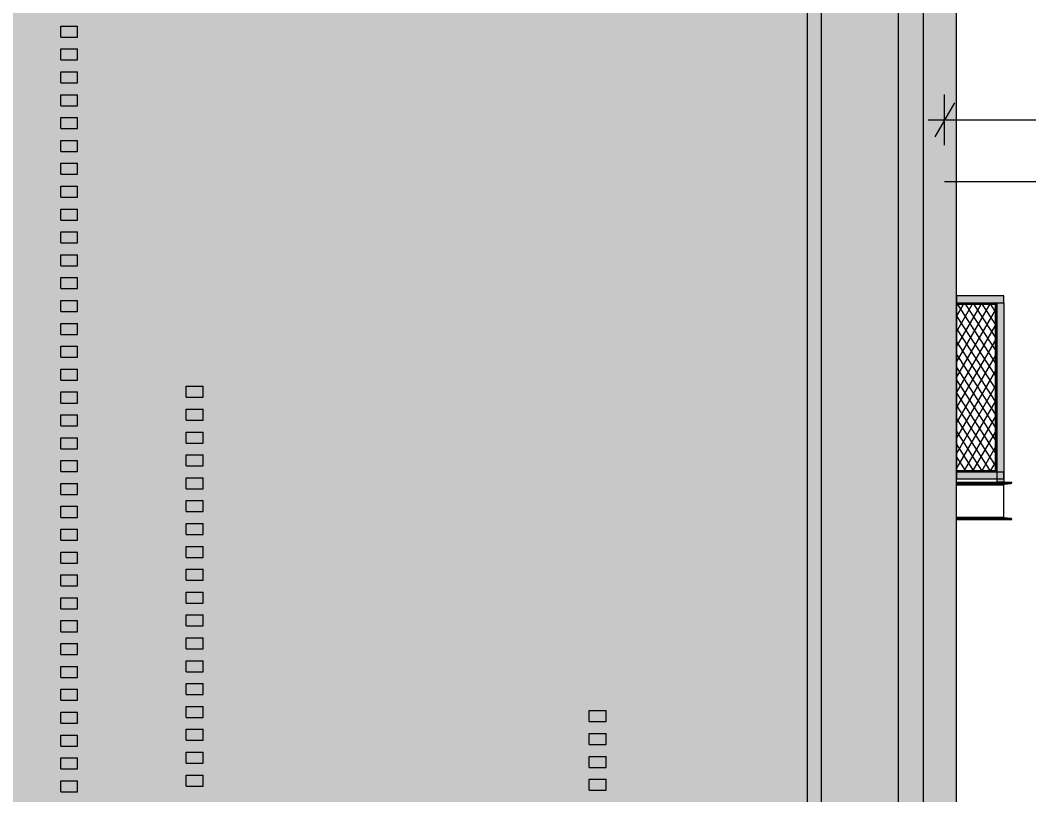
# Model space of a CAD drawing. Header units: millimetres. Extents: x 476571643 to 477489869, y 4620928210 to 4621294454.
# Drawn here: x 477415380 to 477421337, y 4621037681 to 4621042254 of the extents above; entities that cross this region are included whole.
import ezdxf

# ---------------------------------------------------------------- set-up
doc = ezdxf.new("R2010")
doc.units = ezdxf.units.MM
doc.header["$MEASUREMENT"] = 0
for name, color, linetype, lineweight in [('0_Pen_No__250_Pen_No__255', 255, 'Continuous', 0), ('0_Pen_No__250_Pen_No__7', 7, 'Continuous', 0), ('New_2D Drafting - General_Pen_No__30_Pen_No__9_Pen_No__9_Pen_No__255', 255, 'Continuous', 0), ('New_2D Drafting - General_Pen_No__30_Pen_No__9_Pen_No__9_Pen_No__7', 7, 'Continuous', 0), ('New_2D Drafting - General_Pen_No__4', 7, 'Continuous', 0), ('New_2D Drafting - General_Pen_No__7', 7, 'Continuous', 0), ('New_Structural - Bearing_Pen_No__1', 1, 'Continuous', 0), ('New_Structural - Bearing_Pen_No__250', 7, 'Continuous', 0), ('Structural - Bearing_Pen_No__7', 7, 'Continuous', 0), ('zoma_Pen_No__1', 1, 'Continuous', 0)]:
    doc.layers.add(name, color=color, linetype=linetype, lineweight=lineweight)
doc.layers.add('New_2D Drafting - General_Pen_No__30_Pen_No__9_Pen_No__9_Pen_No__254', color=7, linetype='Continuous', lineweight=0, true_color=0xcccccc)
doc.layers.add('zoma', color=7, linetype='Continuous')
doc.styles.add('GENERATED_STYLE_2', font='arial.ttf')
doc.linetypes.add('Break', pattern='A,0,[1,a-5 saxl бѓ’бѓђбѓ¦бѓ”бѓ‘бѓ”бѓ‘бѓ\x98_1.Shx,S=15.679026,R=0,X=0,Y=0],-1975.557214,0', length=1975.557214)
doc.dimstyles.new('GENERATED_STYLE__5', dxfattribs={"dimtxt": 300, "dimasz": 152, "dimexe": 0.18, "dimexo": 3, "dimgap": 0.09, "dimtad": 1, "dimtih": 1, "dimtoh": 1, "dimlfac": 0.001, "dimzin": 0, "dimdsep": 46, "dimtxsty": 'GENERATED_STYLE_2', "dimblk": 'ARROWHEAD_2', "dimblk1": 'ARROWHEAD_2', "dimblk2": 'ARROWHEAD_2', "dimcen": 0.09, "dimclrd": 1, "dimclre": 1, "dimclrt": 1, "dimadec": 0, "dimazin": 0, "dimtfac": 1, "dimtdec": 4, "dimtmove": 0, "dimatfit": 3, "dimfxl": 1, "dimtolj": 1, "dimtzin": 0, "dimarcsym": 0})

# ---------------------------------------------------------------- blocks, each defined once
blk = doc.blocks.new('*D1729', base_point=(476844527.1, 4621385791))
at = {"layer": 'zoma_Pen_No__1', "color": 1, "linetype": 'Continuous', "lineweight": 0, "transparency": 16777216}
for p, q in [((477420839.6, 4621041515.4), (477420839.6, 4621041815.4)), ((477429508.9, 4621041515.4), (477429508.9, 4621041815.4)), ((477420897.3, 4621041765.4), (477420781.8, 4621041565.4)), ((477429451.1, 4621041565.4), (477429566.6, 4621041765.4)), ((477420741.8, 4621041665.4), (477420839.6, 4621041665.4)), ((477420839.6, 4621041665.4), (477429508.9, 4621041665.4)), ((477429508.9, 4621041665.4), (477429606.7, 4621041665.4))]:
    blk.add_line(p, q, dxfattribs=at)
at = {"layer": 'zoma_Pen_No__1', "color": 1, "lineweight": 0, "transparency": 16777216, "insert": (477424661.3, 4621041725.4), "char_height": 300, "attachment_point": 7, "style": 'GENERATED_STYLE_2'}
blk.add_mtext('\\A1;{\\pql;\\fArial CYR|b0|i0|c204|p34;12.79}', dxfattribs=at)
blk = doc.blocks.new('ARROWHEAD_2')
at = {"color": 0, "linetype": 'Continuous', "lineweight": 0}
for p, q in [((-0.378, -0.655), (0.378, 0.655)), ((0, 0), (-1, 0))]:
    blk.add_line(p, q, dxfattribs=at)

msp = doc.modelspace()

# ---------------------------------------------------------------- hatches: boundary and pattern name
at = {"layer": '0_Pen_No__250_Pen_No__255', "linetype": 'Continuous', "lineweight": 0, "true_color": 0x3f3f3f}
msp.add_hatch(color=250, dxfattribs=at).paths.add_polyline_path([(477420029.743, 4621033081.454), (477420029.743, 4621044388.623), (477420109.912, 4621044388.623), (477420110.215, 4621033081.453)])
at = {"layer": 'New_2D Drafting - General_Pen_No__30_Pen_No__9_Pen_No__9_Pen_No__254', "linetype": 'Continuous', "lineweight": 0, "true_color": 0xcccccc}
h = msp.add_hatch(dxfattribs=at)
h.set_pattern_fill('BRICK___RUNNING_BOND', color=254, style=0, pattern_type=2)
h.set_pattern_definition([(0, (477413739.56, 4621041395.33), (0, 66.64), []), (90, (477413739.56, 4621041395.33), (-244.8, 0), [66.64, -66.64]), (90, (477413861.96, 4621041461.97), (-244.8, 0), [66.64, -66.64])])
h.paths.add_polyline_path([(477403139.987, 4621036386.105), (477403139.987, 4621033186.115), (477420834.96, 4621033186.115), (477420839.514, 4621033186.772), (477420839.514, 4621035816.115), (477420909.569, 4621035816.115), (477420909.562, 4621045926.117), (477420909.911, 4621045926.117), (477420909.911, 4621046385.708), (477403139.988, 4621046385.712)])
h.paths.add_polyline_path([(477410439.128, 4621038886.115), (477412039.561, 4621038886.115), (477412039.561, 4621037286.115), (477410439.128, 4621037286.115)], flags=0)
h.paths.add_polyline_path([(477410439.128, 4621042086.115), (477412039.561, 4621042086.115), (477412039.561, 4621040486.115), (477410439.128, 4621040486.115)], flags=0)
h.paths.add_polyline_path([(477410439.561, 4621034086.115), (477412039.561, 4621034086.115), (477412039.561, 4621035686.115), (477410439.561, 4621035686.115)], flags=0)
h.paths.add_polyline_path([(477412039.561, 4621043686.115), (477412039.561, 4621045286.115), (477410439.562, 4621045286.115), (477410439.562, 4621043686.115)], flags=0)
at = {"layer": 'New_2D Drafting - General_Pen_No__30_Pen_No__9_Pen_No__9_Pen_No__255', "linetype": 'Continuous', "lineweight": 0}
for points in [[(477420564.56, 4621033147.148), (477420714.56, 4621033168.765), (477420714.56, 4621045686.141), (477420564.56, 4621045686.141)], [(477421189.557, 4621040626.117), (477420909.891, 4621040626.117), (477420909.891, 4621040586.117), (477421189.557, 4621040586.117)], [(477421139.551, 4621040576.117), (477420909.891, 4621040576.117), (477420909.891, 4621040586.117), (477421149.551, 4621040586.117)], [(477421139.551, 4621039596.115), (477421149.551, 4621039586.115), (477421149.551, 4621040586.117), (477421139.551, 4621040576.117)], [(477421189.557, 4621039526.115), (477421149.551, 4621039526.115), (477421149.551, 4621040586.117), (477421189.557, 4621040586.117)], [(477421149.92, 4621039586.115), (477420909.891, 4621039586.115), (477420909.891, 4621039596.115), (477421139.92, 4621039596.115)], [(477421189.557, 4621039586.115), (477420909.891, 4621039586.115), (477420909.891, 4621039546.115), (477421189.557, 4621039546.115)]]:
    msp.add_hatch(color=255, dxfattribs=at).paths.add_polyline_path(points)
at = {"layer": 'New_2D Drafting - General_Pen_No__7', "linetype": 'Continuous', "lineweight": 0}
h = msp.add_hatch(dxfattribs=at)
h.set_pattern_fill('BATT_INSULATION', style=0, pattern_type=2)
h.set_pattern_definition([(60, (476844527.15, 4621385791.044), (-38.9711432, 22.5), []), (122.8330945, (476844527.15, 4621385791.044), (36.8060797, 18.75), [])])
h.paths.add_polyline_path([(477420909.891, 4621039596.115), (477421139.551, 4621039596.115), (477421139.551, 4621040576.117), (477420909.891, 4621040576.117)])

# ---------------------------------------------------------------- linework, layer by layer
at = {"layer": '0_Pen_No__250_Pen_No__7', "color": 7, "linetype": 'Continuous', "lineweight": 0, "flags": 128}
msp.add_lwpolyline([(477420029.743, 4621033081.454), (477420029.743, 4621044388.623), (477420109.912, 4621044388.623), (477420110.215, 4621033081.453)], close=True, dxfattribs=at)
at = {"layer": 'New_2D Drafting - General_Pen_No__30_Pen_No__9_Pen_No__9_Pen_No__7', "color": 7, "linetype": 'Continuous', "lineweight": 0, "flags": 128}
for points in [[(477403139.987, 4621036386.105), (477403139.987, 4621033186.115), (477420834.96, 4621033186.115), (477420839.514, 4621033186.772), (477420839.514, 4621035816.115), (477420909.569, 4621035816.115), (477420909.562, 4621045926.117), (477420909.911, 4621045926.117), (477420909.911, 4621046385.708), (477403139.988, 4621046385.712)], [(477420564.56, 4621033147.148), (477420714.56, 4621033168.765), (477420714.56, 4621045686.141), (477420564.56, 4621045686.141)], [(477421189.557, 4621040626.117), (477420909.891, 4621040626.117), (477420909.891, 4621040586.117), (477421189.557, 4621040586.117)], [(477421139.551, 4621040576.117), (477420909.891, 4621040576.117), (477420909.891, 4621040586.117), (477421149.551, 4621040586.117)], [(477421139.551, 4621039596.115), (477421149.551, 4621039586.115), (477421149.551, 4621040586.117), (477421139.551, 4621040576.117)], [(477421189.557, 4621039526.115), (477421149.551, 4621039526.115), (477421149.551, 4621040586.117), (477421189.557, 4621040586.117)], [(477421149.92, 4621039586.115), (477420909.891, 4621039586.115), (477420909.891, 4621039596.115), (477421139.92, 4621039596.115)], [(477421189.557, 4621039586.115), (477420909.891, 4621039586.115), (477420909.891, 4621039546.115), (477421189.557, 4621039546.115)]]:
    msp.add_lwpolyline(points, close=True, dxfattribs=at)
at = {"layer": 'New_2D Drafting - General_Pen_No__4', "color": 7, "linetype": 'Continuous', "lineweight": 0, "flags": 128}
msp.add_lwpolyline([(477420909.891, 4621039596.115), (477421139.551, 4621039596.115), (477421139.551, 4621040576.117), (477420909.891, 4621040576.117)], close=True, dxfattribs=at)
at = {"layer": 'New_Structural - Bearing_Pen_No__1', "color": 1, "linetype": 'Break', "lineweight": 0}
msp.add_line((477420839.576, 4621041301.682), (477429508.85, 4621041301.682), dxfattribs=at)
at = {"layer": 'New_Structural - Bearing_Pen_No__250', "color": 7, "linetype": 'Continuous', "lineweight": 0}
for p, q in [((477415619.056, 4621042218.991), (477415719.056, 4621042218.991)), ((477415619.056, 4621042153.991), (477415619.056, 4621042218.991)), ((477415719.056, 4621042153.991), (477415719.056, 4621042218.991)), ((477415619.056, 4621042153.991), (477415719.056, 4621042153.991)), ((477415619.056, 4621042083.991), (477415719.056, 4621042083.991)), ((477415619.056, 4621042018.991), (477415619.056, 4621042083.991)), ((477415719.056, 4621042018.991), (477415719.056, 4621042083.991)), ((477415619.056, 4621042018.991), (477415719.056, 4621042018.991)), ((477415619.056, 4621041948.991), (477415719.056, 4621041948.991)), ((477415619.056, 4621041883.991), (477415619.056, 4621041948.991)), ((477415719.056, 4621041883.991), (477415719.056, 4621041948.991)), ((477415619.056, 4621041883.991), (477415719.056, 4621041883.991)), ((477415619.056, 4621041813.991), (477415719.056, 4621041813.991)), ((477415619.056, 4621041748.991), (477415619.056, 4621041813.991)), ((477415719.056, 4621041748.991), (477415719.056, 4621041813.991)), ((477415619.056, 4621041748.991), (477415719.056, 4621041748.991)), ((477415619.056, 4621041678.991), (477415719.056, 4621041678.991)), ((477415619.056, 4621041613.991), (477415619.056, 4621041678.991)), ((477415719.056, 4621041613.991), (477415719.056, 4621041678.991)), ((477415619.056, 4621041613.991), (477415719.056, 4621041613.991)), ((477415619.056, 4621041543.991), (477415719.056, 4621041543.991)), ((477415619.056, 4621041478.991), (477415619.056, 4621041543.991)), ((477415719.056, 4621041478.991), (477415719.056, 4621041543.991)), ((477415619.056, 4621041478.991), (477415719.056, 4621041478.991)), ((477415619.056, 4621041408.991), (477415719.056, 4621041408.991)), ((477415619.056, 4621041343.991), (477415619.056, 4621041408.991)), ((477415719.056, 4621041343.991), (477415719.056, 4621041408.991)), ((477415619.056, 4621041343.991), (477415719.056, 4621041343.991)), ((477415619.056, 4621041273.991), (477415719.056, 4621041273.991)), ((477415619.056, 4621041208.991), (477415619.056, 4621041273.991)), ((477415719.056, 4621041208.991), (477415719.056, 4621041273.991)), ((477415619.056, 4621041208.991), (477415719.056, 4621041208.991)), ((477415619.056, 4621041138.991), (477415719.056, 4621041138.991)), ((477415619.056, 4621041073.991), (477415619.056, 4621041138.991)), ((477415719.056, 4621041073.991), (477415719.056, 4621041138.991)), ((477415619.056, 4621041073.991), (477415719.056, 4621041073.991)), ((477415619.056, 4621041003.991), (477415719.056, 4621041003.991)), ((477415619.056, 4621040938.991), (477415619.056, 4621041003.991)), ((477415719.056, 4621040938.991), (477415719.056, 4621041003.991)), ((477415619.056, 4621040938.991), (477415719.056, 4621040938.991)), ((477415619.056, 4621040868.991), (477415719.056, 4621040868.991)), ((477415619.056, 4621040803.991), (477415619.056, 4621040868.991)), ((477415719.056, 4621040803.991), (477415719.056, 4621040868.991)), ((477415619.056, 4621040803.991), (477415719.056, 4621040803.991)), ((477415619.056, 4621040733.991), (477415719.056, 4621040733.991)), ((477415619.056, 4621040668.991), (477415619.056, 4621040733.991)), ((477415719.056, 4621040668.991), (477415719.056, 4621040733.991)), ((477415619.056, 4621040668.991), (477415719.056, 4621040668.991)), ((477415619.056, 4621040598.991), (477415719.056, 4621040598.991)), ((477415619.056, 4621040533.991), (477415619.056, 4621040598.991)), ((477415719.056, 4621040533.991), (477415719.056, 4621040598.991)), ((477415619.056, 4621040533.991), (477415719.056, 4621040533.991)), ((477415619.056, 4621040463.991), (477415719.056, 4621040463.991)), ((477415619.056, 4621040398.991), (477415619.056, 4621040463.991)), ((477415719.056, 4621040398.991), (477415719.056, 4621040463.991)), ((477415619.056, 4621040398.991), (477415719.056, 4621040398.991)), ((477415619.056, 4621040328.991), (477415719.056, 4621040328.991)), ((477415619.056, 4621040263.991), (477415619.056, 4621040328.991)), ((477415719.056, 4621040263.991), (477415719.056, 4621040328.991)), ((477415619.056, 4621040263.991), (477415719.056, 4621040263.991)), ((477415619.056, 4621040193.991), (477415719.056, 4621040193.991)), ((477415619.056, 4621040128.991), (477415619.056, 4621040193.991)), ((477415719.056, 4621040128.991), (477415719.056, 4621040193.991)), ((477415619.056, 4621040128.991), (477415719.056, 4621040128.991)), ((477416359.577, 4621040092.732), (477416459.577, 4621040092.732)), ((477416359.577, 4621040027.732), (477416359.577, 4621040092.732)), ((477416459.577, 4621040027.732), (477416459.577, 4621040092.732)), ((477415619.056, 4621040058.991), (477415719.056, 4621040058.991)), ((477415619.056, 4621039993.991), (477415619.056, 4621040058.991)), ((477415719.056, 4621039993.991), (477415719.056, 4621040058.991)), ((477416359.577, 4621040027.732), (477416459.577, 4621040027.732)), ((477415619.056, 4621039993.991), (477415719.056, 4621039993.991)), ((477416359.577, 4621039957.732), (477416459.577, 4621039957.732)), ((477416359.577, 4621039892.732), (477416359.577, 4621039957.732)), ((477416459.577, 4621039892.732), (477416459.577, 4621039957.732)), ((477415619.056, 4621039923.991), (477415719.056, 4621039923.991)), ((477415619.056, 4621039858.991), (477415619.056, 4621039923.991)), ((477415719.056, 4621039858.991), (477415719.056, 4621039923.991)), ((477415619.056, 4621039858.991), (477415719.056, 4621039858.991)), ((477416359.577, 4621039892.732), (477416459.577, 4621039892.732)), ((477415619.056, 4621039788.991), (477415719.056, 4621039788.991)), ((477415619.056, 4621039723.991), (477415619.056, 4621039788.991)), ((477415719.056, 4621039723.991), (477415719.056, 4621039788.991)), ((477416359.577, 4621039822.732), (477416459.577, 4621039822.732)), ((477416359.577, 4621039757.732), (477416359.577, 4621039822.732)), ((477416459.577, 4621039757.732), (477416459.577, 4621039822.732)), ((477415619.056, 4621039723.991), (477415719.056, 4621039723.991)), ((477416359.577, 4621039757.732), (477416459.577, 4621039757.732)), ((477416359.577, 4621039687.732), (477416459.577, 4621039687.732)), ((477416359.577, 4621039622.732), (477416359.577, 4621039687.732)), ((477416459.577, 4621039622.732), (477416459.577, 4621039687.732)), ((477415619.056, 4621039653.991), (477415719.056, 4621039653.991)), ((477415619.056, 4621039588.991), (477415619.056, 4621039653.991)), ((477415719.056, 4621039588.991), (477415719.056, 4621039653.991)), ((477416359.577, 4621039622.732), (477416459.577, 4621039622.732)), ((477415619.056, 4621039588.991), (477415719.056, 4621039588.991)), ((477416359.577, 4621039552.732), (477416459.577, 4621039552.732)), ((477416359.577, 4621039487.732), (477416359.577, 4621039552.732)), ((477416459.577, 4621039487.732), (477416459.577, 4621039552.732)), ((477415619.056, 4621039518.991), (477415719.056, 4621039518.991)), ((477415619.056, 4621039453.991), (477415619.056, 4621039518.991)), ((477415719.056, 4621039453.991), (477415719.056, 4621039518.991)), ((477416359.577, 4621039487.732), (477416459.577, 4621039487.732)), ((477415619.056, 4621039453.991), (477415719.056, 4621039453.991)), ((477415619.056, 4621039383.991), (477415719.056, 4621039383.991)), ((477415619.056, 4621039318.991), (477415619.056, 4621039383.991)), ((477415719.056, 4621039318.991), (477415719.056, 4621039383.991)), ((477416359.577, 4621039417.732), (477416459.577, 4621039417.732)), ((477416359.577, 4621039352.732), (477416359.577, 4621039417.732)), ((477416459.577, 4621039352.732), (477416459.577, 4621039417.732)), ((477415619.056, 4621039318.991), (477415719.056, 4621039318.991)), ((477416359.577, 4621039352.732), (477416459.577, 4621039352.732)), ((477415619.056, 4621039248.991), (477415719.056, 4621039248.991)), ((477415619.056, 4621039183.991), (477415619.056, 4621039248.991)), ((477415719.056, 4621039183.991), (477415719.056, 4621039248.991)), ((477416359.577, 4621039282.732), (477416459.577, 4621039282.732)), ((477416359.577, 4621039217.732), (477416359.577, 4621039282.732)), ((477416459.577, 4621039217.732), (477416459.577, 4621039282.732)), ((477415619.056, 4621039183.991), (477415719.056, 4621039183.991)), ((477416359.577, 4621039217.732), (477416459.577, 4621039217.732)), ((477416359.577, 4621039147.732), (477416459.577, 4621039147.732)), ((477416359.577, 4621039082.732), (477416359.577, 4621039147.732)), ((477416459.577, 4621039082.732), (477416459.577, 4621039147.732)), ((477415619.056, 4621039113.991), (477415719.056, 4621039113.991)), ((477415619.056, 4621039048.991), (477415619.056, 4621039113.991)), ((477415719.056, 4621039048.991), (477415719.056, 4621039113.991)), ((477416359.577, 4621039082.732), (477416459.577, 4621039082.732)), ((477415619.056, 4621039048.991), (477415719.056, 4621039048.991)), ((477416359.577, 4621039012.732), (477416459.577, 4621039012.732)), ((477416359.577, 4621038947.732), (477416359.577, 4621039012.732)), ((477416459.577, 4621038947.732), (477416459.577, 4621039012.732)), ((477415619.056, 4621038978.991), (477415719.056, 4621038978.991)), ((477415619.056, 4621038913.991), (477415619.056, 4621038978.991)), ((477415719.056, 4621038913.991), (477415719.056, 4621038978.991)), ((477416359.577, 4621038947.732), (477416459.577, 4621038947.732)), ((477415619.056, 4621038913.991), (477415719.056, 4621038913.991)), ((477415619.056, 4621038843.991), (477415719.056, 4621038843.991)), ((477415619.056, 4621038778.991), (477415619.056, 4621038843.991)), ((477415719.056, 4621038778.991), (477415719.056, 4621038843.991)), ((477416359.577, 4621038877.732), (477416459.577, 4621038877.732)), ((477416359.577, 4621038812.732), (477416359.577, 4621038877.732)), ((477416459.577, 4621038812.732), (477416459.577, 4621038877.732)), ((477415619.056, 4621038778.991), (477415719.056, 4621038778.991)), ((477416359.577, 4621038812.732), (477416459.577, 4621038812.732)), ((477415619.056, 4621038708.991), (477415719.056, 4621038708.991)), ((477415619.056, 4621038643.991), (477415619.056, 4621038708.991)), ((477415719.056, 4621038643.991), (477415719.056, 4621038708.991)), ((477416359.577, 4621038742.732), (477416459.577, 4621038742.732)), ((477416359.577, 4621038677.732), (477416359.577, 4621038742.732)), ((477416459.577, 4621038677.732), (477416459.577, 4621038742.732)), ((477416359.577, 4621038677.732), (477416459.577, 4621038677.732)), ((477415619.056, 4621038643.991), (477415719.056, 4621038643.991)), ((477416359.577, 4621038607.732), (477416459.577, 4621038607.732)), ((477416359.577, 4621038542.732), (477416359.577, 4621038607.732)), ((477416459.577, 4621038542.732), (477416459.577, 4621038607.732)), ((477415619.056, 4621038573.991), (477415719.056, 4621038573.991)), ((477415619.056, 4621038508.991), (477415619.056, 4621038573.991)), ((477415719.056, 4621038508.991), (477415719.056, 4621038573.991)), ((477416359.577, 4621038542.732), (477416459.577, 4621038542.732)), ((477415619.056, 4621038508.991), (477415719.056, 4621038508.991)), ((477416359.577, 4621038472.732), (477416459.577, 4621038472.732)), ((477416359.577, 4621038407.732), (477416359.577, 4621038472.732)), ((477416459.577, 4621038407.732), (477416459.577, 4621038472.732)), ((477415619.056, 4621038438.991), (477415719.056, 4621038438.991)), ((477415619.056, 4621038373.991), (477415619.056, 4621038438.991)), ((477415719.056, 4621038373.991), (477415719.056, 4621038438.991)), ((477416359.577, 4621038407.732), (477416459.577, 4621038407.732)), ((477415619.056, 4621038373.991), (477415719.056, 4621038373.991)), ((477415619.056, 4621038303.991), (477415719.056, 4621038303.991)), ((477415619.056, 4621038238.991), (477415619.056, 4621038303.991)), ((477415719.056, 4621038238.991), (477415719.056, 4621038303.991)), ((477416359.577, 4621038337.732), (477416459.577, 4621038337.732)), ((477416359.577, 4621038272.732), (477416359.577, 4621038337.732)), ((477416459.577, 4621038272.732), (477416459.577, 4621038337.732)), ((477415619.056, 4621038238.991), (477415719.056, 4621038238.991)), ((477416359.577, 4621038272.732), (477416459.577, 4621038272.732)), ((477416359.577, 4621038202.732), (477416459.577, 4621038202.732)), ((477416359.577, 4621038137.732), (477416359.577, 4621038202.732)), ((477416459.577, 4621038137.732), (477416459.577, 4621038202.732)), ((477418740.575, 4621038177.856), (477418840.575, 4621038177.856)), ((477418740.575, 4621038112.856), (477418740.575, 4621038177.856)), ((477418840.575, 4621038112.856), (477418840.575, 4621038177.856)), ((477415619.056, 4621038168.991), (477415719.056, 4621038168.991)), ((477415619.056, 4621038103.991), (477415619.056, 4621038168.991)), ((477415719.056, 4621038103.991), (477415719.056, 4621038168.991)), ((477416359.577, 4621038137.732), (477416459.577, 4621038137.732)), ((477418740.575, 4621038112.856), (477418840.575, 4621038112.856)), ((477415619.056, 4621038103.991), (477415719.056, 4621038103.991)), ((477416359.577, 4621038067.732), (477416459.577, 4621038067.732)), ((477416359.577, 4621038002.732), (477416359.577, 4621038067.732)), ((477416459.577, 4621038002.732), (477416459.577, 4621038067.732)), ((477415619.056, 4621038033.991), (477415719.056, 4621038033.991)), ((477415619.056, 4621037968.991), (477415619.056, 4621038033.991)), ((477415719.056, 4621037968.991), (477415719.056, 4621038033.991)), ((477416359.577, 4621038002.732), (477416459.577, 4621038002.732)), ((477418740.575, 4621038042.856), (477418840.575, 4621038042.856)), ((477418740.575, 4621037977.856), (477418740.575, 4621038042.856)), ((477418840.575, 4621037977.856), (477418840.575, 4621038042.856)), ((477415619.056, 4621037968.991), (477415719.056, 4621037968.991)), ((477416359.577, 4621037932.732), (477416459.577, 4621037932.732)), ((477416359.577, 4621037867.732), (477416359.577, 4621037932.732)), ((477416459.577, 4621037867.732), (477416459.577, 4621037932.732)), ((477418740.575, 4621037977.856), (477418840.575, 4621037977.856)), ((477415619.056, 4621037898.991), (477415719.056, 4621037898.991)), ((477415619.056, 4621037833.991), (477415619.056, 4621037898.991)), ((477415719.056, 4621037833.991), (477415719.056, 4621037898.991)), ((477418740.575, 4621037907.856), (477418840.575, 4621037907.856)), ((477418740.575, 4621037842.856), (477418740.575, 4621037907.856)), ((477418840.575, 4621037842.856), (477418840.575, 4621037907.856)), ((477415619.056, 4621037833.991), (477415719.056, 4621037833.991)), ((477416359.577, 4621037867.732), (477416459.577, 4621037867.732)), ((477418740.575, 4621037842.856), (477418840.575, 4621037842.856)), ((477415619.056, 4621037763.991), (477415719.056, 4621037763.991)), ((477415619.056, 4621037698.991), (477415619.056, 4621037763.991)), ((477415719.056, 4621037698.991), (477415719.056, 4621037763.991)), ((477416359.577, 4621037797.732), (477416459.577, 4621037797.732)), ((477416359.577, 4621037732.732), (477416359.577, 4621037797.732)), ((477416459.577, 4621037732.732), (477416459.577, 4621037797.732)), ((477418740.575, 4621037772.856), (477418840.575, 4621037772.856)), ((477418740.575, 4621037707.856), (477418740.575, 4621037772.856)), ((477418840.575, 4621037707.856), (477418840.575, 4621037772.856)), ((477415619.056, 4621037698.991), (477415719.056, 4621037698.991)), ((477416359.577, 4621037732.732), (477416459.577, 4621037732.732)), ((477418740.575, 4621037707.856), (477418840.575, 4621037707.856))]:
    msp.add_line(p, q, dxfattribs=at)
at = {"layer": 'Structural - Bearing_Pen_No__7', "color": 7, "linetype": 'Continuous', "lineweight": 0}
for p, q in [((477420909.863, 4621039515.683), (477421194.02, 4621039515.683)), ((477420909.863, 4621039511.728), (477421189.557, 4621039511.728)), ((477420909.864, 4621039526.123), (477421235.883, 4621039526.123)), ((477420909.864, 4621039523.628), (477421235.883, 4621039523.628)), ((477420909.864, 4621039519.673), (477421231.421, 4621039519.673)), ((477421189.557, 4621039511.728), (477421189.957, 4621039513.259)), ((477421189.557, 4621039320.518), (477421189.557, 4621039511.728)), ((477421189.957, 4621039513.259), (477421191.095, 4621039514.556)), ((477421191.095, 4621039514.556), (477421192.798, 4621039515.423)), ((477421192.798, 4621039515.423), (477421194.02, 4621039515.683)), ((477421194.02, 4621039515.683), (477421231.421, 4621039519.673)), ((477421231.421, 4621039519.673), (477421232.643, 4621039519.932)), ((477421232.643, 4621039519.932), (477421234.346, 4621039520.799)), ((477421234.346, 4621039520.799), (477421235.484, 4621039522.097)), ((477421235.484, 4621039522.097), (477421235.883, 4621039523.628)), ((477421235.883, 4621039523.628), (477421235.883, 4621039526.123)), ((477420909.858, 4621039312.573), (477421231.421, 4621039312.573)), ((477420909.858, 4621039308.618), (477421235.883, 4621039308.618)), ((477420909.858, 4621039306.123), (477421235.883, 4621039306.123)), ((477420909.859, 4621039320.518), (477421189.557, 4621039320.518)), ((477420909.859, 4621039316.563), (477421194.02, 4621039316.563)), ((477421189.957, 4621039318.987), (477421189.557, 4621039320.518)), ((477421191.095, 4621039317.689), (477421189.957, 4621039318.987)), ((477421192.798, 4621039316.822), (477421191.095, 4621039317.689)), ((477421194.02, 4621039316.563), (477421192.798, 4621039316.822)), ((477421231.421, 4621039312.573), (477421194.02, 4621039316.563)), ((477421232.643, 4621039312.313), (477421231.421, 4621039312.573)), ((477421234.346, 4621039311.446), (477421232.643, 4621039312.313)), ((477421235.484, 4621039310.149), (477421234.346, 4621039311.446)), ((477421235.883, 4621039308.618), (477421235.484, 4621039310.149)), ((477421235.883, 4621039306.123), (477421235.883, 4621039308.618))]:
    msp.add_line(p, q, dxfattribs=at)

# ---------------------------------------------------------------- dimensions: what is measured, and where the dimension line sits
at = {"layer": 'zoma', "color": 1, "linetype": 'Continuous', "lineweight": 0}
dim = msp.add_linear_dim(base=(477429508.85, 4621041665.359), p1=(477420839.56, 4621029136.643), p2=(477429508.85, 4621041943.47), text='12.79', dimstyle='GENERATED_STYLE__5', dxfattribs=at)
dim.commit()
dim.dimension.update_dxf_attribs({"geometry": '*D1729', "text_midpoint": (477425165.292, 4621041875.359), "dimtype": 160})

doc.saveas('drawing.dxf')
